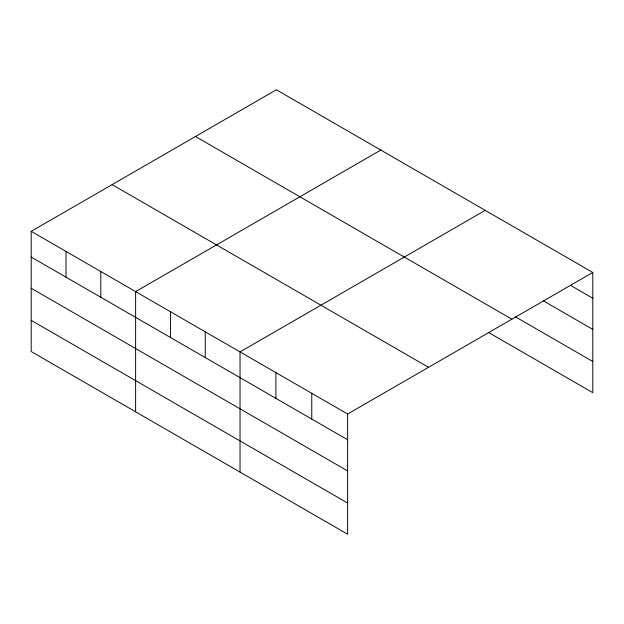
<?xml version="1.0" encoding="UTF-8"?>
<svg xmlns="http://www.w3.org/2000/svg" width="624" height="624" viewBox="0 0 624 624"><rect width="100%" height="100%" fill="white"/><g stroke="black" fill="none" stroke-linecap="round" stroke-linejoin="round"><path stroke-width="0.94" d="M347.623 470.933L347.623 414.024L31.2 231.332L31.2 351.53L347.623 534.214L347.623 470.933L31.2 288.249M488.553 332.475L592.8 392.668L592.8 272.47L276.377 89.786L31.2 231.332M380.796 150.072L135.619 291.619L135.619 411.817M485.215 210.358L240.037 351.905L240.037 472.103M347.623 414.024L592.8 272.47M570.281 285.215L592.8 298.217M543.598 300.979L592.8 329.386M515.237 316.719L592.8 361.499M195.468 136.5L511.891 319.184M112.109 184.626L428.532 367.31M31.2 257.08L347.623 439.772M31.2 320.362L347.623 503.045M311.766 393.315L311.766 419.063M275.902 372.614L275.902 398.362M205.234 331.812L205.234 357.56M170.43 311.719L170.43 337.467M100.815 271.526L100.815 297.274M66.004 251.433L66.004 277.181"/></g></svg>
